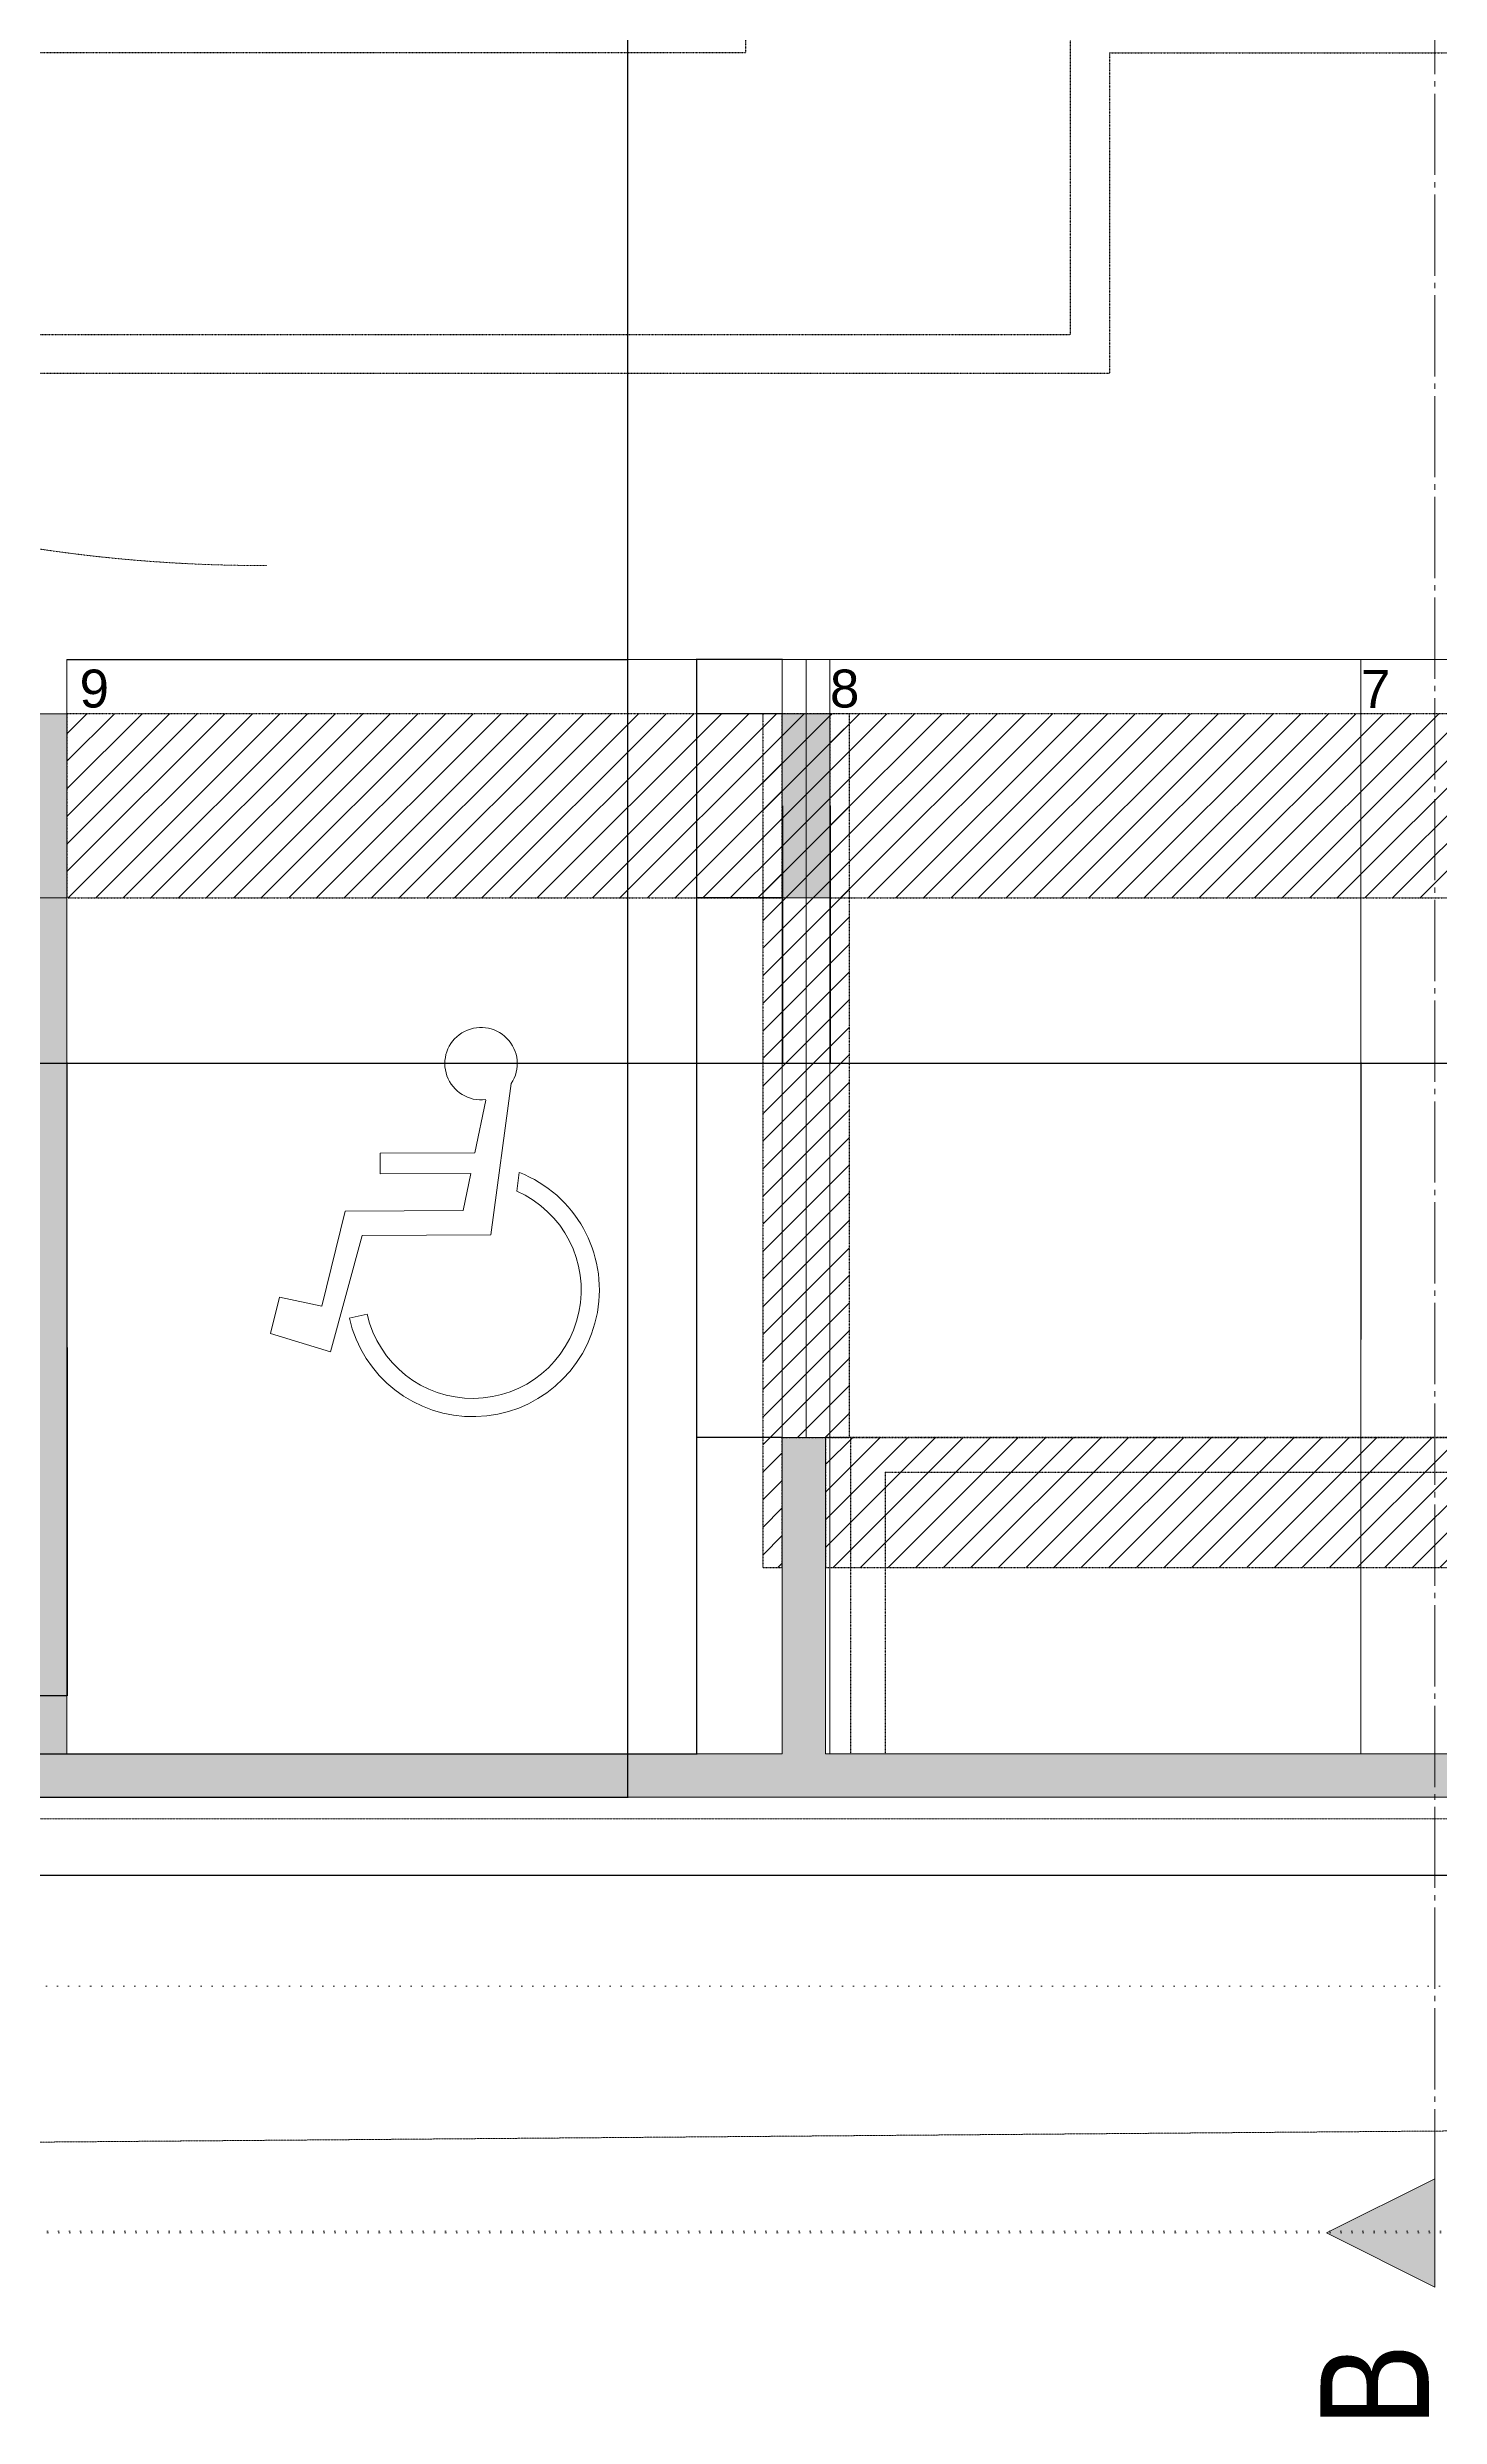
# Model space of a CAD drawing. Header units: centimetres. Extents: x -4990 to 114398, y -61489 to -12305.
# Drawn here: x 57958 to 58600, y -16210 to -15117 of the extents above; entities that cross this region are included whole.
import ezdxf

# ---------------------------------------------------------------- set-up
doc = ezdxf.new("R2010")
doc.units = ezdxf.units.CM
doc.header["$LTSCALE"] = 0.5
for name, pattern in [('Mixte 15', [0.93, 0.75, -0.065, 0.05, -0.065]), ('Mixte 8_2 tirets', [0.695, 0.4, -0.065, 0.05, -0.065, 0.05, -0.065]), ('Pointillé 1', [0.09, 0.05, -0.04]), ('Pointillé 1_5', [0.125, 0.075, -0.05]), ('Pointillé 3', [0.25, 0.15, -0.1]), ('Points 2', [0.1, 0, -0.1])]:
    doc.linetypes.add(name, pattern=pattern)
doc.layers.get('0').update_dxf_attribs({"linetype": 'CONTINUOUS'})
doc.layers.get('DEFPOINTS').update_dxf_attribs({"linetype": 'CONTINUOUS'})
for name, color, linetype in [('1  Hachures', 7, 'CONTINUOUS'), ('1  Hachures_coupées', 7, 'CONTINUOUS'), ('1  MURS', 7, 'CONTINUOUS'), ('1 Poutres', 7, 'CONTINUOUS'), ('6 COMPL 2D', 7, 'CONTINUOUS'), ('6 Compl 2D 2 Détails', 7, 'CONTINUOUS'), ('6 Traits de Coupes', 7, 'CONTINUOUS'), ('7 ABORDS', 7, 'CONTINUOUS'), ('8  TEXTES', 7, 'CONTINUOUS'), ('9  COTATIONS', 7, 'CONTINUOUS')]:
    doc.layers.add(name, color=color, linetype=linetype)
doc.styles.get("Standard").update_dxf_attribs({"font": 'arial.ttf'})
doc.styles.add('STYLE_GENERE_2', font='')
doc.styles.add('STYLE_GENERE_3', font='')
doc.styles.get('STYLE_GENERE_2').set_extended_font_data('Univers LT 57 Condensed')
doc.styles.get('STYLE_GENERE_3').set_extended_font_data('Arial Occidental')
doc.dimstyles.new('STYLE_GENERE__2', dxfattribs={"dimtxt": 0.1, "dimasz": 0.095, "dimexe": 0.18, "dimexo": 0, "dimgap": 0.09, "dimtad": 1, "dimtih": 1, "dimtoh": 1, "dimdec": 0, "dimlfac": 100, "dimzin": 0, "dimdsep": 46, "dimtxsty": 'STYLE_GENERE_3', "dimblk": 'ARROWHEAD_7', "dimblk1": 'ARROWHEAD_7', "dimblk2": 'ARROWHEAD_7', "dimcen": 0.09, "dimclrd": 7, "dimclre": 7, "dimclrt": 256, "dimadec": 1, "dimazin": 0, "dimtfac": 1, "dimtdec": 4, "dimtmove": 0, "dimatfit": 3, "dimfxl": 1, "dimtolj": 1, "dimtzin": 0, "dimarcsym": 0})
doc.dimstyles.new('STYLE_GENERE__4', dxfattribs={"dimtxt": 0.1, "dimasz": 0.095, "dimexe": 0.18, "dimexo": 0, "dimgap": 0.09, "dimtad": 1, "dimdec": 0, "dimlfac": 100, "dimzin": 0, "dimdsep": 46, "dimtxsty": 'STYLE_GENERE_3', "dimblk": 'ARROWHEAD_7', "dimblk1": 'ARROWHEAD_7', "dimblk2": 'ARROWHEAD_7', "dimcen": 0.09, "dimclrd": 7, "dimclre": 7, "dimclrt": 256, "dimadec": 1, "dimazin": 0, "dimtfac": 1, "dimtdec": 4, "dimtmove": 0, "dimatfit": 3, "dimfxl": 1, "dimtolj": 1, "dimtzin": 0, "dimarcsym": 0})
pattern_1 = [(45, (56251.751, -16104.815), (-6.36396, 6.36396), [])]

# ---------------------------------------------------------------- blocks, each defined once
blk = doc.blocks.new('Mur_342_2', base_point=(0.631, 1.805))
at = {"layer": '1  Hachures_coupées', "linetype": 'Continuous', "lineweight": 0, "true_color": 0x8080c0}
for points in [[(17.15, 2.005), (16.97, 2.005), (16.97, 1.805), (17.15, 1.805)], [(20.45, 2.005), (17.15, 2.005), (17.15, 1.805), (20.45, 1.805)], [(20.65, 2.005), (20.45, 2.005), (20.45, 1.805), (20.65, 1.805)], [(25.846, 2.005), (20.65, 2.005), (20.65, 1.805), (25.855, 1.805)]]:
    blk.add_hatch(color=163, dxfattribs=at).paths.add_polyline_path(points, flags=0)
at = {"layer": '1  MURS', "color": 5, "linetype": 'Continuous', "lineweight": 0}
for p, q in [((20.45, 2.005), (17.15, 2.005)), ((25.846, 2.005), (20.65, 2.005)), ((9.46, 1.805), (25.855, 1.805))]:
    blk.add_line(p, q, dxfattribs=at)
blk = doc.blocks.new('Mur_331_2', base_point=(16.97, 1.805))
at = {"layer": '1  Hachures_coupées', "linetype": 'Continuous', "lineweight": 0, "true_color": 0x8080c0}
blk.add_hatch(color=163, dxfattribs=at).paths.add_polyline_path([(17.15, 2.005), (17.15, 5.955), (16.97, 5.955), (16.97, 2.005)], flags=0)
at = {"layer": '1  MURS', "color": 5, "linetype": 'Continuous', "lineweight": 0}
for p, q in [((16.97, 5.955), (17.15, 5.955)), ((16.97, 5.955), (16.97, 4.206)), ((17.15, 2.005), (17.15, 5.955)), ((16.97, 4.006), (16.97, 2.005))]:
    blk.add_line(p, q, dxfattribs=at)
blk = doc.blocks.new('Mur_346_2', base_point=(20.67, 6.805))
at = {"layer": '1  Hachures_coupées', "linetype": 'Continuous', "lineweight": 0, "true_color": 0x8080c0}
blk.add_hatch(color=163, dxfattribs=at).paths.add_polyline_path([(20.45, 6.805), (20.45, 5.955), (20.67, 5.955), (20.67, 6.805)], flags=0)
at = {"layer": '1 Poutres', "color": 5, "linetype": 'Continuous', "lineweight": 0}
for p, q in [((20.45, 6.805), (20.45, 5.955)), ((20.67, 6.805), (20.45, 6.805)), ((20.67, 5.955), (20.67, 6.805)), ((20.45, 5.955), (20.67, 5.955))]:
    blk.add_line(p, q, dxfattribs=at)
blk = doc.blocks.new('Mur_336_2', base_point=(20.65, 3.465))
at = {"layer": '1  Hachures_coupées', "linetype": 'Continuous', "lineweight": 0, "true_color": 0x8080c0}
blk.add_hatch(color=163, dxfattribs=at).paths.add_polyline_path([(20.45, 3.465), (20.45, 2.005), (20.65, 2.005), (20.65, 3.465)], flags=0)
at = {"layer": '1  MURS', "color": 5, "linetype": 'Continuous', "lineweight": 0}
for p, q in [((20.45, 3.465), (20.45, 2.005)), ((20.65, 3.465), (20.45, 3.465)), ((20.65, 2.005), (20.65, 3.465))]:
    blk.add_line(p, q, dxfattribs=at)
blk = doc.blocks.new('Mur_334_2', base_point=(17.15, 6.805))
at = {"layer": '1  Hachures_coupées', "linetype": 'Continuous', "lineweight": 0, "true_color": 0x8080c0}
blk.add_hatch(color=163, dxfattribs=at).paths.add_polyline_path([(16.93, 6.805), (16.93, 5.955), (17.15, 5.955), (17.15, 6.805)], flags=0)
at = {"layer": '1 Poutres', "color": 5, "linetype": 'Continuous', "lineweight": 0}
for p, q in [((16.93, 6.805), (16.93, 5.955)), ((17.15, 6.805), (16.93, 6.805)), ((17.15, 5.955), (17.15, 6.805)), ((16.93, 5.955), (17.15, 5.955))]:
    blk.add_line(p, q, dxfattribs=at)
blk = doc.blocks.new('Symb Handicapé 12')
at = {"layer": '6 Compl 2D 2 Détails', "color": 251, "linetype": 'Continuous', "lineweight": 0, "true_color": 0x646464}
for p, q in [((-0.258, 0.879), (-0.164, 0.18)), ((-0.091, 0.559), (-0.141, 0.801)), ((0.346, 0.557), (-0.091, 0.559)), ((0.346, 0.461), (0.346, 0.557)), ((-0.295, 0.468), (-0.284, 0.382)), ((-0.037, 0.292), (-0.072, 0.463)), ((-0.072, 0.463), (0.346, 0.461)), ((0.508, 0.29), (-0.037, 0.292)), ((0.615, -0.149), (0.508, 0.29)), ((-0.164, 0.18), (0.429, 0.177)), ((0.429, 0.177), (0.576, -0.36)), ((0.81, -0.107), (0.615, -0.149)), ((0.852, -0.276), (0.81, -0.107)), ((0.489, -0.204), (0.407, -0.186)), ((0.576, -0.36), (0.852, -0.276))]:
    blk.add_line(p, q, dxfattribs=at)
for centre, major_axis, start_param, end_param in [((-0.119, 0.97), (0.167, 0), 4.583801, 10.008202), ((-0.081, -0.075), (0.584, 0), 1.947533, 6.059917), ((-0.081, -0.075), (0.5, 0), 1.989195, 6.059917)]:
    blk.add_ellipse(centre, major_axis=major_axis, ratio=0.999933, start_param=start_param, end_param=end_param, dxfattribs=at)
blk = doc.blocks.new('ARROWHEAD_7')
at = {"color": 0, "linetype": 'Continuous', "lineweight": 0}
for p, q in [((0, 0), (-1, 0)), ((-0.25, 0), (0.25, 0)), ((0, -0.25), (0, 0.25))]:
    blk.add_line(p, q, dxfattribs=at)
blk.add_circle((0, 0), 0.25, dxfattribs=at)
blk = doc.blocks.new('*D689')
at = {"layer": '9  COTATIONS', "color": 7, "linetype": 'Continuous', "lineweight": -2, "transparency": 16777216}
for p, q in [((56314.9, -15924.3), (56314.9, -15960.5)), ((58862.3, -15924.3), (58862.3, -15960.5)), ((56315, -15960.3), (58862.2, -15960.3))]:
    blk.add_line(p, q, dxfattribs=at)
at = {"layer": 'DEFPOINTS', "color": 0, "linetype": 'Continuous', "transparency": 16777216}
for p in [(56314.9, -15924.3), (58862.3, -15924.3), (58862.3, -15960.3)]:
    blk.add_point(p, dxfattribs=at)
at = {"layer": '9  COTATIONS', "color": 7, "linetype": 'Continuous', "lineweight": -2, "transparency": 16777216, "xscale": 0.095, "yscale": 0.095, "zscale": 0.095, "rotation": 180}
blk.add_blockref('ARROWHEAD_7', (56314.9, -15960.3), dxfattribs=at)
at = {"layer": '9  COTATIONS', "color": 7, "linetype": 'Continuous', "lineweight": -2, "transparency": 16777216, "xscale": 0.095, "yscale": 0.095, "zscale": 0.095}
blk.add_blockref('ARROWHEAD_7', (58862.3, -15960.3), dxfattribs=at)
at = {"layer": '9  COTATIONS', "color": 194, "linetype": 'Continuous', "true_color": 0x50009f, "transparency": 16777216, "insert": (57588.6, -15960.2), "char_height": 0.1, "attachment_point": 5, "style": 'STYLE_GENERE_3'}
blk.add_mtext('\\A1;254742', dxfattribs=at)
blk = doc.blocks.new('*D698')
at = {"layer": '9  COTATIONS', "color": 7, "linetype": 'Continuous', "lineweight": -2, "transparency": 16777216}
for p, q in [((57588.6, -15904.3), (58225.7, -15904.3)), ((58225.5, -15924.2), (58225.5, -15904.4)), ((57588.6, -15924.3), (58225.7, -15924.3))]:
    blk.add_line(p, q, dxfattribs=at)
at = {"layer": 'DEFPOINTS', "color": 0, "linetype": 'Continuous', "transparency": 16777216}
for p in [(57588.6, -15904.3), (58225.5, -15904.3), (57588.6, -15924.3)]:
    blk.add_point(p, dxfattribs=at)
at = {"layer": '9  COTATIONS', "color": 7, "linetype": 'Continuous', "lineweight": -2, "transparency": 16777216, "xscale": 0.095, "yscale": 0.095, "zscale": 0.095}
for p, rotation in [((58225.5, -15904.3), 90), ((58225.5, -15924.3), 270)]:
    blk.add_blockref('ARROWHEAD_7', p, dxfattribs=dict(at, rotation=rotation))
at = {"layer": '9  COTATIONS', "color": 194, "linetype": 'Continuous', "true_color": 0x50009f, "transparency": 16777216, "insert": (58225.3, -15914.3), "char_height": 0.1, "attachment_point": 5, "rotation": 90, "style": 'STYLE_GENERE_3'}
blk.add_mtext('\\A1;2000', dxfattribs=at)
blk = doc.blocks.new('*D699')
at = {"layer": '9  COTATIONS', "color": 7, "linetype": 'Continuous', "lineweight": -2, "transparency": 16777216}
for p, q in [((57966.8, -15399.3), (58225.7, -15399.3)), ((58225.5, -15904.2), (58225.5, -15399.4)), ((57588.6, -15904.3), (58225.7, -15904.3))]:
    blk.add_line(p, q, dxfattribs=at)
at = {"layer": 'DEFPOINTS', "color": 0, "linetype": 'Continuous', "transparency": 16777216}
for p in [(57966.8, -15399.3), (58225.5, -15399.3), (57588.6, -15904.3)]:
    blk.add_point(p, dxfattribs=at)
at = {"layer": '9  COTATIONS', "color": 7, "linetype": 'Continuous', "lineweight": -2, "transparency": 16777216, "xscale": 0.095, "yscale": 0.095, "zscale": 0.095}
for p, rotation in [((58225.5, -15399.3), 90), ((58225.5, -15904.3), 270)]:
    blk.add_blockref('ARROWHEAD_7', p, dxfattribs=dict(at, rotation=rotation))
at = {"layer": '9  COTATIONS', "color": 194, "linetype": 'Continuous', "true_color": 0x50009f, "transparency": 16777216, "insert": (58225.3, -15651.8), "char_height": 0.1, "attachment_point": 5, "rotation": 90, "style": 'STYLE_GENERE_3'}
blk.add_mtext('\\A1;50500', dxfattribs=at)
blk = doc.blocks.new('*D700')
at = {"layer": '9  COTATIONS', "color": 7, "linetype": 'Continuous', "lineweight": -2, "transparency": 16777216}
for p, q in [((57757.8, -14899.3), (58225.7, -14899.3)), ((58225.5, -15399.2), (58225.5, -14899.4)), ((57966.8, -15399.3), (58225.7, -15399.3))]:
    blk.add_line(p, q, dxfattribs=at)
at = {"layer": 'DEFPOINTS', "color": 0, "linetype": 'Continuous', "transparency": 16777216}
for p in [(57757.8, -14899.3), (58225.5, -14899.3), (57966.8, -15399.3)]:
    blk.add_point(p, dxfattribs=at)
at = {"layer": '9  COTATIONS', "color": 7, "linetype": 'Continuous', "lineweight": -2, "transparency": 16777216, "xscale": 0.095, "yscale": 0.095, "zscale": 0.095}
for p, rotation in [((58225.5, -14899.3), 90), ((58225.5, -15399.3), 270)]:
    blk.add_blockref('ARROWHEAD_7', p, dxfattribs=dict(at, rotation=rotation))
at = {"layer": '9  COTATIONS', "color": 194, "linetype": 'Continuous', "true_color": 0x50009f, "transparency": 16777216, "insert": (58225.3, -15149.3), "char_height": 0.1, "attachment_point": 5, "rotation": 90, "style": 'STYLE_GENERE_3'}
blk.add_mtext('\\A1;50000', dxfattribs=at)
blk = doc.blocks.new('*D706')
at = {"layer": '9  COTATIONS', "color": 7, "linetype": 'Continuous', "lineweight": -2, "transparency": 16777216}
for p, q in [((58296.8, -15758.3), (58257.1, -15758.3)), ((58257.3, -15904.2), (58257.3, -15758.4)), ((57588.6, -15904.3), (58257.5, -15904.3))]:
    blk.add_line(p, q, dxfattribs=at)
at = {"layer": 'DEFPOINTS', "color": 0, "linetype": 'Continuous', "transparency": 16777216}
for p in [(58257.3, -15758.3), (58296.8, -15758.3), (57588.6, -15904.3)]:
    blk.add_point(p, dxfattribs=at)
at = {"layer": '9  COTATIONS', "color": 7, "linetype": 'Continuous', "lineweight": -2, "transparency": 16777216, "xscale": 0.095, "yscale": 0.095, "zscale": 0.095}
for p, rotation in [((58257.3, -15758.3), 90), ((58257.3, -15904.3), 270)]:
    blk.add_blockref('ARROWHEAD_7', p, dxfattribs=dict(at, rotation=rotation))
at = {"layer": '9  COTATIONS', "color": 194, "linetype": 'Continuous', "true_color": 0x50009f, "transparency": 16777216, "insert": (58257.2, -15831.3), "char_height": 0.1, "attachment_point": 5, "rotation": 90, "style": 'STYLE_GENERE_3'}
blk.add_mtext('\\A1;14601', dxfattribs=at)
blk = doc.blocks.new('*D707')
at = {"layer": '9  COTATIONS', "color": 7, "linetype": 'Continuous', "lineweight": -2, "transparency": 16777216}
for p, q in [((58296.8, -15509.3), (58257.1, -15509.3)), ((58257.3, -15758.2), (58257.3, -15509.4)), ((58296.8, -15758.3), (58257.1, -15758.3))]:
    blk.add_line(p, q, dxfattribs=at)
at = {"layer": 'DEFPOINTS', "color": 0, "linetype": 'Continuous', "transparency": 16777216}
for p in [(58257.3, -15509.3), (58296.8, -15509.3), (58296.8, -15758.3)]:
    blk.add_point(p, dxfattribs=at)
at = {"layer": '9  COTATIONS', "color": 7, "linetype": 'Continuous', "lineweight": -2, "transparency": 16777216, "xscale": 0.095, "yscale": 0.095, "zscale": 0.095}
for p, rotation in [((58257.3, -15509.3), 90), ((58257.3, -15758.3), 270)]:
    blk.add_blockref('ARROWHEAD_7', p, dxfattribs=dict(at, rotation=rotation))
at = {"layer": '9  COTATIONS', "color": 194, "linetype": 'Continuous', "true_color": 0x50009f, "transparency": 16777216, "insert": (58257.2, -15633.8), "char_height": 0.1, "attachment_point": 5, "rotation": 90, "style": 'STYLE_GENERE_3'}
blk.add_mtext('\\A1;24900', dxfattribs=at)
blk = doc.blocks.new('*D708')
at = {"layer": '9  COTATIONS', "color": 7, "linetype": 'Continuous', "lineweight": -2, "transparency": 16777216}
for p, q in [((58296.8, -15424.3), (58257.1, -15424.3)), ((58257.3, -15509.2), (58257.3, -15424.4)), ((58296.8, -15509.3), (58257.1, -15509.3))]:
    blk.add_line(p, q, dxfattribs=at)
at = {"layer": 'DEFPOINTS', "color": 0, "linetype": 'Continuous', "transparency": 16777216}
for p in [(58257.3, -15424.3), (58296.8, -15424.3), (58296.8, -15509.3)]:
    blk.add_point(p, dxfattribs=at)
at = {"layer": '9  COTATIONS', "color": 7, "linetype": 'Continuous', "lineweight": -2, "transparency": 16777216, "xscale": 0.095, "yscale": 0.095, "zscale": 0.095}
for p, rotation in [((58257.3, -15424.3), 90), ((58257.3, -15509.3), 270)]:
    blk.add_blockref('ARROWHEAD_7', p, dxfattribs=dict(at, rotation=rotation))
at = {"layer": '9  COTATIONS', "color": 194, "linetype": 'Continuous', "true_color": 0x50009f, "transparency": 16777216, "insert": (58257.2, -15466.8), "char_height": 0.1, "attachment_point": 5, "rotation": 90, "style": 'STYLE_GENERE_3'}
blk.add_mtext('\\A1;8500', dxfattribs=at)
blk = doc.blocks.new('*D709')
at = {"layer": '9  COTATIONS', "color": 7, "linetype": 'Continuous', "lineweight": -2, "transparency": 16777216}
for p, q in [((58296.8, -15399.3), (58257.1, -15399.3)), ((58257.3, -15424.2), (58257.3, -15399.4)), ((58296.8, -15424.3), (58257.1, -15424.3))]:
    blk.add_line(p, q, dxfattribs=at)
at = {"layer": 'DEFPOINTS', "color": 0, "linetype": 'Continuous', "transparency": 16777216}
for p in [(58257.3, -15399.3), (58296.8, -15399.3), (58296.8, -15424.3)]:
    blk.add_point(p, dxfattribs=at)
at = {"layer": '9  COTATIONS', "color": 7, "linetype": 'Continuous', "lineweight": -2, "transparency": 16777216, "xscale": 0.095, "yscale": 0.095, "zscale": 0.095}
for p, rotation in [((58257.3, -15399.3), 90), ((58257.3, -15424.3), 270)]:
    blk.add_blockref('ARROWHEAD_7', p, dxfattribs=dict(at, rotation=rotation))
at = {"layer": '9  COTATIONS', "color": 194, "linetype": 'Continuous', "true_color": 0x50009f, "transparency": 16777216, "insert": (58257.2, -15411.8), "char_height": 0.1, "attachment_point": 5, "rotation": 90, "style": 'STYLE_GENERE_3'}
blk.add_mtext('\\A1;2500', dxfattribs=at)
blk = doc.blocks.new('Plan de coupe_3_2', base_point=(8.147, 25.664))
at = {"layer": '6 Traits de Coupes', "color": 142, "linetype": 'Points 2', "lineweight": 0, "true_color": 0x009de0}
blk.add_line((28.841, -0.197), (9.279, -0.197), dxfattribs=at)
blk = doc.blocks.new('Plan de coupe_4_2', base_point=(23.461, 25.654))
at = {"layer": '1  Hachures', "linetype": 'Continuous', "lineweight": 0, "true_color": 0x828282}
blk.add_hatch(color=8, dxfattribs=at).paths.add_polyline_path([(23.461, -0.456), (23.461, 0.044), (22.961, -0.206)], flags=0)
at = {"layer": '6 Traits de Coupes', "color": 142, "linetype": 'Mixte 15', "lineweight": 0, "true_color": 0x009de0}
blk.add_line((23.461, 12.456), (23.461, 0.044), dxfattribs=at)
at = {"layer": '6 Traits de Coupes', "color": 8, "linetype": 'Continuous', "lineweight": 0, "true_color": 0x828282}
for p, q in [((23.461, 0.044), (22.961, -0.206)), ((23.461, -0.456), (23.461, 0.044)), ((22.961, -0.206), (23.461, -0.456))]:
    blk.add_line(p, q, dxfattribs=at)
at = {"layer": '6 Traits de Coupes', "color": 142, "linetype": 'Points 2', "lineweight": 0, "true_color": 0x009de0}
blk.add_line((16.194, -0.206), (22.461, -0.206), dxfattribs=at)
at = {"layer": '6 Traits de Coupes', "color": 8, "linetype": 'Continuous', "lineweight": 0, "true_color": 0x828282, "insert": (23.433, -1.1), "char_height": 0.5, "attachment_point": 7, "rotation": 90, "style": 'STYLE_GENERE_2'}
blk.add_mtext('{B}', dxfattribs=at)
blk = doc.blocks.new('Plan de coupe_5_2', base_point=(2.751, 25.654))
at = {"layer": '6 Traits de Coupes', "color": 142, "linetype": 'Points 2', "lineweight": 0, "true_color": 0x009de0}
blk.add_line((32.667, -0.206), (3.751, -0.206), dxfattribs=at)
blk = doc.blocks.new('Plan de coupe_1_2', base_point=(-0.386, 19.355))
at = {"layer": '6 Traits de Coupes', "color": 142, "linetype": 'Points 2', "lineweight": 0, "true_color": 0x009de0}
blk.add_line((-0.386, 0.933), (26.889, 0.933), dxfattribs=at)
blk = doc.blocks.new('*D663')
at = {"layer": '9  COTATIONS', "color": 7, "linetype": 'Continuous', "lineweight": -2, "transparency": 16777216}
for p, q in [((57948.8, -15716.8), (57948.8, -15585.3)), ((57948.8, -15585.5), (57966.7, -15585.5)), ((57966.8, -15716.8), (57966.8, -15585.3))]:
    blk.add_line(p, q, dxfattribs=at)
at = {"layer": 'DEFPOINTS', "color": 0, "linetype": 'Continuous', "transparency": 16777216}
for p in [(57966.8, -15585.5), (57948.8, -15716.8), (57966.8, -15716.8)]:
    blk.add_point(p, dxfattribs=at)
at = {"layer": '9  COTATIONS', "color": 7, "linetype": 'Continuous', "lineweight": -2, "transparency": 16777216, "xscale": 0.095, "yscale": 0.095, "zscale": 0.095, "rotation": 180}
blk.add_blockref('ARROWHEAD_7', (57948.8, -15585.5), dxfattribs=at)
at = {"layer": '9  COTATIONS', "color": 7, "linetype": 'Continuous', "lineweight": -2, "transparency": 16777216, "xscale": 0.095, "yscale": 0.095, "zscale": 0.095}
blk.add_blockref('ARROWHEAD_7', (57966.8, -15585.5), dxfattribs=at)
at = {"layer": '9  COTATIONS', "color": 194, "linetype": 'Continuous', "true_color": 0x50009f, "transparency": 16777216, "insert": (57957.8, -15585.4), "char_height": 0.1, "attachment_point": 5, "style": 'STYLE_GENERE_3'}
blk.add_mtext('\\A1;1800', dxfattribs=at)
blk = doc.blocks.new('*D664')
at = {"layer": '9  COTATIONS', "color": 7, "linetype": 'Continuous', "lineweight": -2, "transparency": 16777216}
for p, q in [((58296.8, -15466.8), (58296.8, -15585.7)), ((57966.8, -15716.8), (57966.8, -15585.3)), ((57966.8, -15585.5), (58296.7, -15585.5))]:
    blk.add_line(p, q, dxfattribs=at)
at = {"layer": 'DEFPOINTS', "color": 0, "linetype": 'Continuous', "transparency": 16777216}
for p in [(58296.8, -15466.8), (58296.8, -15585.5), (57966.8, -15716.8)]:
    blk.add_point(p, dxfattribs=at)
at = {"layer": '9  COTATIONS', "color": 7, "linetype": 'Continuous', "lineweight": -2, "transparency": 16777216, "xscale": 0.095, "yscale": 0.095, "zscale": 0.095, "rotation": 180}
blk.add_blockref('ARROWHEAD_7', (57966.8, -15585.5), dxfattribs=at)
at = {"layer": '9  COTATIONS', "color": 7, "linetype": 'Continuous', "lineweight": -2, "transparency": 16777216, "xscale": 0.095, "yscale": 0.095, "zscale": 0.095}
blk.add_blockref('ARROWHEAD_7', (58296.8, -15585.5), dxfattribs=at)
at = {"layer": '9  COTATIONS', "color": 194, "linetype": 'Continuous', "true_color": 0x50009f, "transparency": 16777216, "insert": (58131.8, -15585.4), "char_height": 0.1, "attachment_point": 5, "style": 'STYLE_GENERE_3'}
blk.add_mtext('\\A1;33000', dxfattribs=at)
blk = doc.blocks.new('*D665')
at = {"layer": '9  COTATIONS', "color": 7, "linetype": 'Continuous', "lineweight": -2, "transparency": 16777216}
for p, q in [((58296.8, -15466.8), (58296.8, -15585.7)), ((58318.8, -15466.8), (58318.8, -15585.7)), ((58296.8, -15585.5), (58318.7, -15585.5))]:
    blk.add_line(p, q, dxfattribs=at)
at = {"layer": 'DEFPOINTS', "color": 0, "linetype": 'Continuous', "transparency": 16777216}
for p in [(58296.8, -15466.8), (58318.8, -15466.8), (58318.8, -15585.5)]:
    blk.add_point(p, dxfattribs=at)
at = {"layer": '9  COTATIONS', "color": 7, "linetype": 'Continuous', "lineweight": -2, "transparency": 16777216, "xscale": 0.095, "yscale": 0.095, "zscale": 0.095, "rotation": 180}
blk.add_blockref('ARROWHEAD_7', (58296.8, -15585.5), dxfattribs=at)
at = {"layer": '9  COTATIONS', "color": 7, "linetype": 'Continuous', "lineweight": -2, "transparency": 16777216, "xscale": 0.095, "yscale": 0.095, "zscale": 0.095}
blk.add_blockref('ARROWHEAD_7', (58318.8, -15585.5), dxfattribs=at)
at = {"layer": '9  COTATIONS', "color": 194, "linetype": 'Continuous', "true_color": 0x50009f, "transparency": 16777216, "insert": (58307.8, -15585.4), "char_height": 0.1, "attachment_point": 5, "style": 'STYLE_GENERE_3'}
blk.add_mtext('\\A1;2200', dxfattribs=at)
blk = doc.blocks.new('*D666')
at = {"layer": '9  COTATIONS', "color": 7, "linetype": 'Continuous', "lineweight": -2, "transparency": 16777216}
for p, q in [((58318.8, -15466.8), (58318.8, -15585.7)), ((58318.8, -15585.5), (58563.7, -15585.5)), ((58563.8, -15713), (58563.8, -15585.3))]:
    blk.add_line(p, q, dxfattribs=at)
at = {"layer": 'DEFPOINTS', "color": 0, "linetype": 'Continuous', "transparency": 16777216}
for p in [(58318.8, -15466.8), (58563.8, -15585.5), (58563.8, -15713)]:
    blk.add_point(p, dxfattribs=at)
at = {"layer": '9  COTATIONS', "color": 7, "linetype": 'Continuous', "lineweight": -2, "transparency": 16777216, "xscale": 0.095, "yscale": 0.095, "zscale": 0.095, "rotation": 180}
blk.add_blockref('ARROWHEAD_7', (58318.8, -15585.5), dxfattribs=at)
at = {"layer": '9  COTATIONS', "color": 7, "linetype": 'Continuous', "lineweight": -2, "transparency": 16777216, "xscale": 0.095, "yscale": 0.095, "zscale": 0.095}
blk.add_blockref('ARROWHEAD_7', (58563.8, -15585.5), dxfattribs=at)
at = {"layer": '9  COTATIONS', "color": 194, "linetype": 'Continuous', "true_color": 0x50009f, "transparency": 16777216, "insert": (58441.3, -15585.4), "char_height": 0.1, "attachment_point": 5, "style": 'STYLE_GENERE_3'}
blk.add_mtext('\\A1;24500', dxfattribs=at)
blk = doc.blocks.new('*D667')
at = {"layer": '9  COTATIONS', "color": 7, "linetype": 'Continuous', "lineweight": -2, "transparency": 16777216}
for p, q in [((58814, -15399.3), (58814, -15585.7)), ((58563.8, -15713), (58563.8, -15585.3)), ((58563.8, -15585.5), (58813.9, -15585.5))]:
    blk.add_line(p, q, dxfattribs=at)
at = {"layer": 'DEFPOINTS', "color": 0, "linetype": 'Continuous', "transparency": 16777216}
for p in [(58814, -15399.3), (58814, -15585.5), (58563.8, -15713)]:
    blk.add_point(p, dxfattribs=at)
at = {"layer": '9  COTATIONS', "color": 7, "linetype": 'Continuous', "lineweight": -2, "transparency": 16777216, "xscale": 0.095, "yscale": 0.095, "zscale": 0.095, "rotation": 180}
blk.add_blockref('ARROWHEAD_7', (58563.8, -15585.5), dxfattribs=at)
at = {"layer": '9  COTATIONS', "color": 7, "linetype": 'Continuous', "lineweight": -2, "transparency": 16777216, "xscale": 0.095, "yscale": 0.095, "zscale": 0.095}
blk.add_blockref('ARROWHEAD_7', (58814, -15585.5), dxfattribs=at)
at = {"layer": '9  COTATIONS', "color": 194, "linetype": 'Continuous', "true_color": 0x50009f, "transparency": 16777216, "insert": (58688.9, -15585.4), "char_height": 0.1, "attachment_point": 5, "style": 'STYLE_GENERE_3'}
blk.add_mtext('\\A1;25025', dxfattribs=at)
blk = doc.blocks.new('*D675')
at = {"layer": '9  COTATIONS', "color": 7, "linetype": 'Continuous', "lineweight": -2, "transparency": 16777216}
for p, q in [((57948.8, -15716.8), (57948.8, -15877.5)), ((57966.8, -15716.8), (57966.8, -15877.5)), ((57948.8, -15877.4), (57966.7, -15877.4))]:
    blk.add_line(p, q, dxfattribs=at)
at = {"layer": 'DEFPOINTS', "color": 0, "linetype": 'Continuous', "transparency": 16777216}
for p in [(57948.8, -15716.8), (57966.8, -15716.8), (57966.8, -15877.4)]:
    blk.add_point(p, dxfattribs=at)
at = {"layer": '9  COTATIONS', "color": 7, "linetype": 'Continuous', "lineweight": -2, "transparency": 16777216, "xscale": 0.095, "yscale": 0.095, "zscale": 0.095, "rotation": 180}
blk.add_blockref('ARROWHEAD_7', (57948.8, -15877.4), dxfattribs=at)
at = {"layer": '9  COTATIONS', "color": 7, "linetype": 'Continuous', "lineweight": -2, "transparency": 16777216, "xscale": 0.095, "yscale": 0.095, "zscale": 0.095}
blk.add_blockref('ARROWHEAD_7', (57966.8, -15877.4), dxfattribs=at)
at = {"layer": '9  COTATIONS', "color": 194, "linetype": 'Continuous', "true_color": 0x50009f, "transparency": 16777216, "insert": (57957.8, -15877.2), "char_height": 0.1, "attachment_point": 5, "style": 'STYLE_GENERE_3'}
blk.add_mtext('\\A1;1800', dxfattribs=at)

msp = doc.modelspace()

# ---------------------------------------------------------------- hatches: boundary and pattern name
at = {"layer": '1  Hachures_coupées', "linetype": 'Continuous'}
h = msp.add_hatch(dxfattribs=at)
h.set_pattern_fill('BLOC_THERMIQUE_0002', color=256, scale=100, style=0, pattern_type=2)
h.set_pattern_definition(pattern_1)
h.paths.add_polyline_path([(57966.75, -15509.306), (58296.75, -15509.306), (58296.75, -15424.31), (57966.75, -15424.31)])
h = msp.add_hatch(dxfattribs=at)
h.set_pattern_fill('BLOC_THERMIQUE_0002', color=256, scale=100, style=0, pattern_type=2)
h.set_pattern_definition(pattern_1)
h.paths.add_polyline_path([(58327.75, -15758.303), (58327.75, -15424.31), (58287.75, -15424.31), (58287.75, -15818.303), (58296.75, -15818.303), (58296.75, -15758.303)])
h = msp.add_hatch(dxfattribs=at)
h.set_pattern_fill('BLOC_THERMIQUE_0002', color=256, scale=100, style=0, pattern_type=2)
h.set_pattern_definition(pattern_1)
h.paths.add_polyline_path([(58318.75, -15509.306), (58818.88, -15509.306), (58815.111, -15424.31), (58318.75, -15424.31)])
h = msp.add_hatch(dxfattribs=at)
h.set_pattern_fill('BLOC_THERMIQUE_0002', color=256, scale=100, style=0, pattern_type=2)
h.set_pattern_definition(pattern_1)
h.paths.add_polyline_path([(58316.75, -15818.303), (58832.649, -15818.303), (58830.011, -15758.303), (58316.75, -15758.303)])

# ---------------------------------------------------------------- linework, layer by layer
at = {"layer": '1  Hachures_coupées', "linetype": 'Pointillé 1', "flags": 128}
for points in [[(57966.75, -15509.306), (58296.75, -15509.306), (58296.75, -15424.31), (57966.75, -15424.31)], [(58327.75, -15758.303), (58327.75, -15424.31), (58287.75, -15424.31), (58287.75, -15818.303), (58296.75, -15818.303), (58296.75, -15758.303)], [(58318.75, -15509.306), (58818.88, -15509.306), (58815.111, -15424.31), (58318.75, -15424.31)], [(58316.75, -15818.303), (58832.649, -15818.303), (58830.011, -15758.303), (58316.75, -15758.303)]]:
    msp.add_lwpolyline(points, close=True, dxfattribs=at)
at = {"layer": '6 COMPL 2D', "linetype": 'Pointillé 1_5'}
for p, q in [((58279.751, -15084.303), (58279.751, -15119.303)), ((58429.751, -15249.303), (58429.751, -15084.303)), ((58279.751, -15119.303), (57816.751, -15119.303)), ((58447.751, -15119.303), (58801.922, -15119.303)), ((58447.751, -15119.303), (58447.751, -15267.303)), ((57493.751, -15249.303), (58429.751, -15249.303)), ((58447.751, -15267.303), (57691.751, -15267.303)), ((58328.251, -15758.303), (58328.251, -15904.294)), ((58328.251, -15758.303), (58830.011, -15758.303)), ((58344.251, -15774.303), (58344.251, -15904.294)), ((58344.251, -15774.303), (58830.715, -15774.303))]:
    msp.add_line(p, q, dxfattribs=at)
at = {"layer": '6 COMPL 2D', "color": 18, "linetype": 'Continuous', "lineweight": 0}
for p, q in [((58296.75, -15904.295), (58296.75, -15399.31)), ((58318.75, -15399.31), (58318.75, -15904.295))]:
    msp.add_line(p, q, dxfattribs=at)
at = {"layer": '6 COMPL 2D', "color": 194, "linetype": 'Pointillé 3', "lineweight": 0, "true_color": 0x50009f}
msp.add_arc((58057.073, -14655.911), 700, 180, 270.151106, dxfattribs=at)
at = {"layer": '6 Compl 2D 2 Détails', "color": 18, "linetype": 'Continuous', "lineweight": 0}
for p, q in [((58814.002, -15399.31), (57966.75, -15399.31)), ((57966.75, -15424.31), (57966.75, -15399.31)), ((58307.75, -15758.303), (58307.75, -15399.31)), ((58563.75, -15399.31), (58563.75, -15904.295))]:
    msp.add_line(p, q, dxfattribs=at)
at = {"layer": '7 ABORDS', "color": 30, "linetype": 'Mixte 8_2 tirets', "lineweight": 0, "true_color": 0xf5970a, "flags": 128}
msp.add_lwpolyline([(58767.665, -13724.18), (58865.704, -15934.304), (58871.942, -16076.182), (56291.259, -16096.631), (56312.468, -15182.993), (56318.661, -14853.963), (56329.658, -14854.229), (56357.43, -13660.19)], close=True, dxfattribs=at)
msp.add_lwpolyline([(58865.773, -15934.305), (55794.585, -15934.305)], dxfattribs=at)

# ---------------------------------------------------------------- block references
at = {"layer": '1  MURS', "color": 5, "lineweight": 0, "xscale": 100, "yscale": 100, "zscale": 100}
for name, p in [('Mur_331_2', (57948.75, -15924.307)), ('Mur_336_2', (58316.75, -15758.303)), ('Mur_342_2', (56314.884, -15924.316))]:
    msp.add_blockref(name, p, dxfattribs=at)
at = {"layer": '1 Poutres', "color": 5, "lineweight": 0, "xscale": 100, "yscale": 100, "zscale": 100}
for name, p in [('Mur_334_2', (57966.75, -15424.31)), ('Mur_346_2', (58318.75, -15424.31))]:
    msp.add_blockref(name, p, dxfattribs=at)
at = {"layer": '6 Compl 2D 2 Détails', "color": 18, "linetype": 'Continuous', "lineweight": 0, "xscale": -100, "yscale": 100, "zscale": 100}
msp.add_blockref('Symb Handicapé 12', (58145.9, -15682.776), dxfattribs=at)
at = {"layer": '6 Traits de Coupes', "color": 142, "lineweight": 0, "true_color": 0x009de0, "xscale": 100, "yscale": 100, "zscale": 100}
for name, p in [('Plan de coupe_5_2', (56526.9, -13539.38)), ('Plan de coupe_3_2', (57066.456, -13538.416)), ('Plan de coupe_4_2', (58597.86, -13539.38)), ('Plan de coupe_1_2', (56213.111, -14169.298))]:
    msp.add_blockref(name, p, dxfattribs=at)

# ---------------------------------------------------------------- texts
at = {"layer": '8  TEXTES', "linetype": 'Continuous', "char_height": 17.5, "attachment_point": 7}
for s, insert in [('{9}', (57972.589, -15421.677)), ('{8}', (58318.75, -15421.677)), ('{7}', (58563.75, -15421.59))]:
    msp.add_mtext(s, dxfattribs=dict(at, insert=insert))

# ---------------------------------------------------------------- dimensions: what is measured, and where the dimension line sits
at = {"layer": '9  COTATIONS', "linetype": 'Continuous'}
for base, p1, p2, picture, middle in [((58225.479, -14899.306), (57966.75, -15399.31), (57757.752, -14899.306), '*D700', (58225.339, -15149.308)), ((58225.479, -15399.31), (57588.594, -15904.309), (57966.75, -15399.31), '*D699', (58225.339, -15651.809)), ((58257.312, -15399.31), (58296.75, -15424.31), (58296.75, -15399.31), '*D709', (58257.172, -15411.81)), ((58257.312, -15424.31), (58296.75, -15509.306), (58296.75, -15424.31), '*D708', (58257.172, -15466.808)), ((58257.312, -15509.306), (58296.75, -15758.303), (58296.75, -15509.306), '*D707', (58257.172, -15633.804)), ((58257.312, -15758.303), (57588.594, -15904.309), (58296.75, -15758.303), '*D706', (58257.172, -15831.306)), ((58225.479, -15904.309), (57588.595, -15924.309), (57588.594, -15904.309), '*D698', (58225.339, -15914.309))]:
    dim = msp.add_linear_dim(base=base, p1=p1, p2=p2, angle=90, dimstyle='STYLE_GENERE__4', dxfattribs=at)
    dim.commit()
    dim.dimension.update_dxf_attribs({"geometry": picture, "text_midpoint": middle})
for base, p1, p2, picture, middle in [((58814.002, -15585.491), (58563.75, -15713.047), (58814.002, -15399.31), '*D667', (58688.876, -15585.351)), ((58296.75, -15585.491), (57966.75, -15716.807), (58296.75, -15466.808), '*D664', (58131.75, -15585.351)), ((58318.75, -15585.491), (58296.75, -15466.808), (58318.75, -15466.808), '*D665', (58307.75, -15585.351)), ((58563.75, -15585.491), (58318.75, -15466.808), (58563.75, -15713.047), '*D666', (58441.25, -15585.351)), ((57966.75, -15585.491), (57948.75, -15716.807), (57966.75, -15716.807), '*D663', (57957.75, -15585.351)), ((57966.75, -15877.366), (57948.75, -15716.807), (57966.75, -15716.807), '*D675', (57957.75, -15877.226)), ((58862.306, -15960.318), (56314.884, -15924.316), (58862.306, -15924.303), '*D689', (57588.595, -15960.178))]:
    dim = msp.add_linear_dim(base=base, p1=p1, p2=p2, dimstyle='STYLE_GENERE__2', dxfattribs=at)
    dim.commit()
    dim.dimension.update_dxf_attribs({"geometry": picture, "text_midpoint": middle})

doc.saveas('drawing.dxf')
